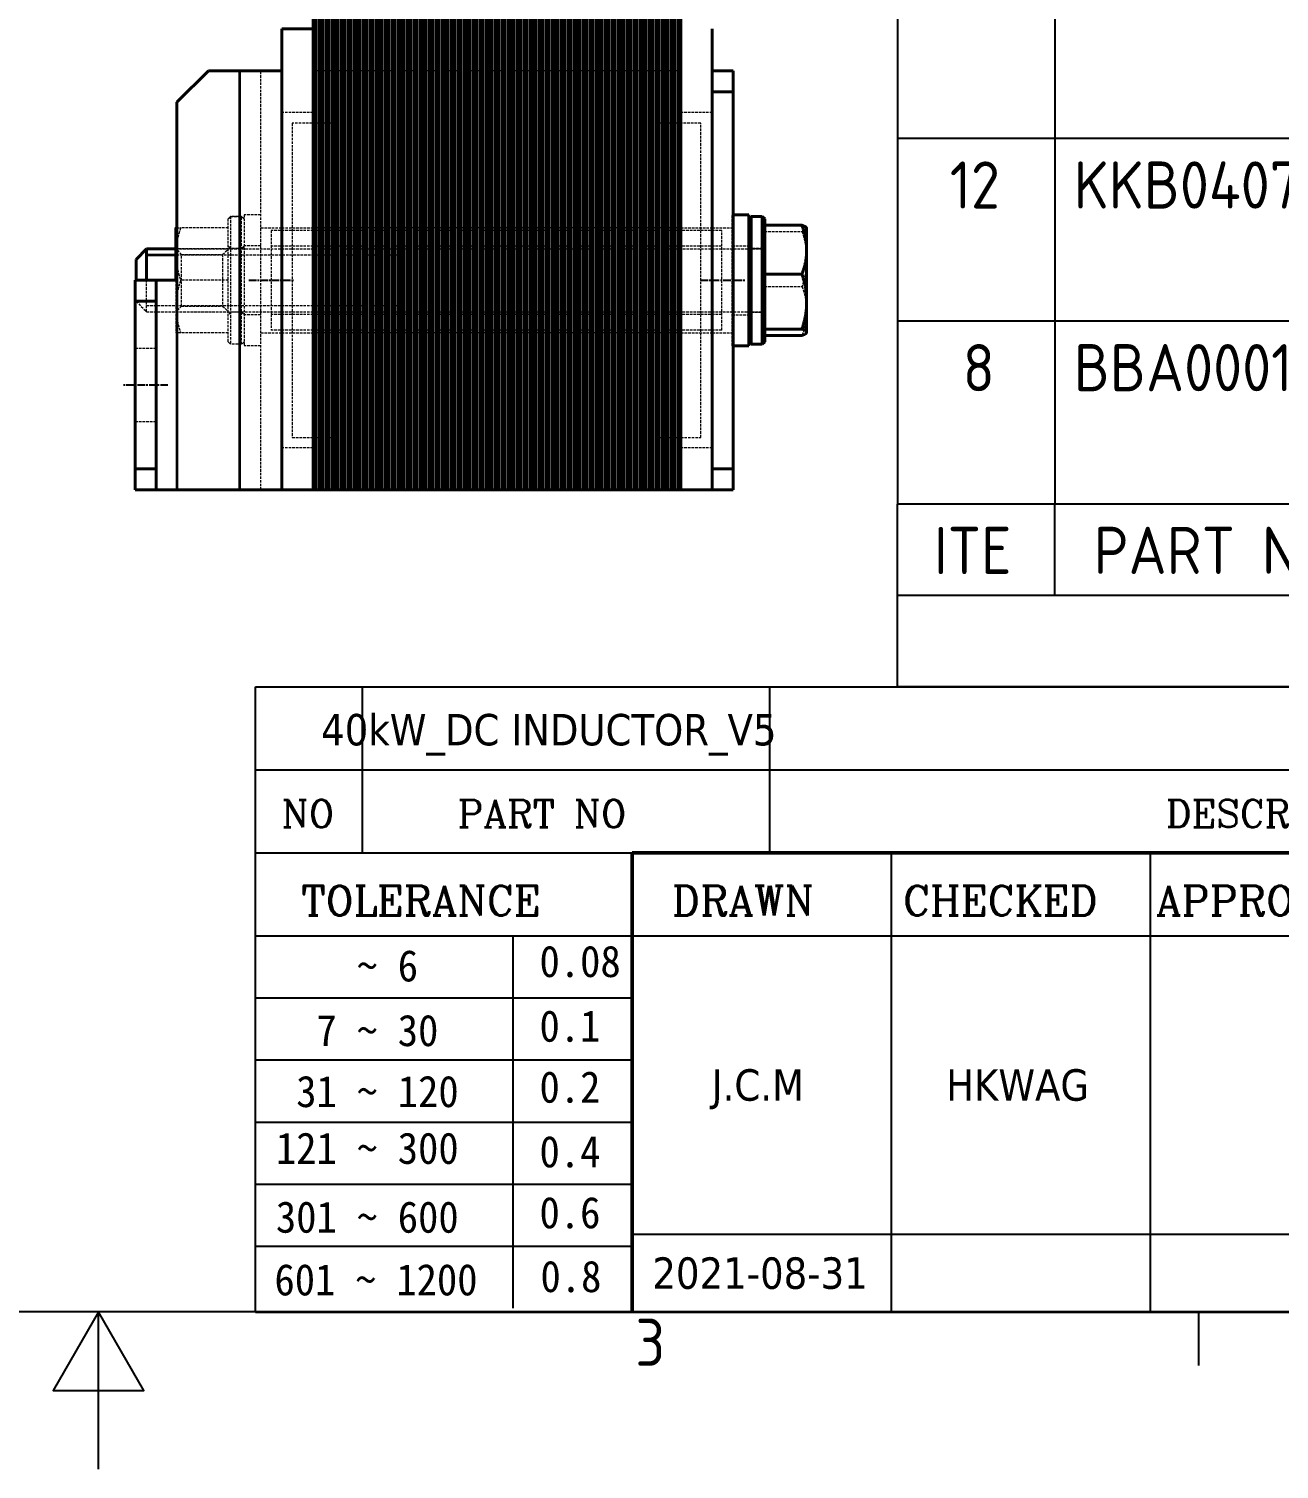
# Model space of a CAD drawing. Header units: millimetres. Extents: x 0 to 630, y 0 to 446.
# Drawn here: x 308.4 to 427.7, y 0 to 137.4 of the extents above; entities that cross this region are included whole.
import ezdxf
from ezdxf.enums import TextEntityAlignment as Align

# ---------------------------------------------------------------- set-up
doc = ezdxf.new("R2010")
doc.units = ezdxf.units.MM
doc.header["$LTSCALE"] = 1.5
doc.linetypes.add('CHAIN', pattern=[0.7087, 0.4724, -0.0591, 0.1181, -0.0591])
doc.linetypes.add('DASHED', pattern=[0.2067, 0.1654, -0.0413])
doc.layers.get('0').update_dxf_attribs({"color": 3, "lineweight": 25, "true_color": 0x00ff00})
for name, color, linetype, lineweight, true_color in [('가려진 것(ISO)', 2, 'DASHED', 18, 0xffff00), ('가려진 좁은 것(ISO)', 2, 'DASHED', 18, 0xffff00), ('가시적인 것(ISO)', 3, 'Continuous', 40, 0x00ff00), ('가시적인 좁은 것(ISO)', 3, 'Continuous', 35, 0x00ff00), ('기호(ISO)', 5, 'Continuous', 25, 0x0000ff), ('제목(ISO)', 5, 'Continuous', 50, 0x0000ff), ('중심선(ISO)', 1, 'Continuous', 25, 0xff0000)]:
    doc.layers.add(name, color=color, linetype=linetype, lineweight=lineweight, true_color=true_color)
doc.layers.add('경계(ISO)', color=7, linetype='Continuous', lineweight=25)
doc.styles.add('HAN_291', font='')
doc.styles.add('RC_284', font='ROMANC.shx')
doc.styles.add('RC_287', font='ROMANC.shx')
doc.styles.add('문자 텍스트_PSTEK_POSCO', font='isocp.shx')
doc.styles.add('텍스트 스타일198', font='tahoma.ttf')
doc.styles.get('HAN_291').set_extended_font_data('GulimChe')

# ---------------------------------------------------------------- blocks, each defined once
blk = doc.blocks.new('경계 Default Border')
at = {"layer": '경계(ISO)'}
blk.add_line((280, 10), (280, 6.6), dxfattribs=at)
at = {"layer": '경계(ISO)', "flags": 128}
for points in [[(10, 10), (10, 287), (410, 287), (410, 10), (10, 10)], [(210, 0), (210, 10), (207.113, 5), (212.887, 5), (210, 10)]]:
    blk.add_lwpolyline(points, dxfattribs=at)
at = {"layer": '경계(ISO)', "color": 2, "true_color": 0xffff00, "insert": (244.169, 6.571), "char_height": 3, "attachment_point": 7, "style": '문자 텍스트_PSTEK_POSCO'}
blk.add_mtext('3', dxfattribs=at)
blk = doc.blocks.new('제목 블록 PSTEK')
at = {"color": 180, "true_color": 0x3f00ff}
for p, q in [((182.476, 11.791), (182.476, 51.565)), ((182.476, 51.565), (372.476, 51.565)), ((189.265, 51.565), (189.265, 41.005)), ((215.215, 41.005), (215.215, 51.565)), ((182.476, 46.285), (372.476, 46.285)), ((182.476, 41.005), (206.451, 41.005)), ((222.94, 11.791), (222.94, 41.005)), ((239.429, 11.791), (239.429, 41.005)), ((182.476, 35.725), (206.451, 35.725)), ((198.862, 12.025), (198.862, 35.725)), ((206.451, 35.725), (372.476, 35.725)), ((182.476, 31.775), (206.451, 31.775)), ((182.476, 27.825), (206.451, 27.825)), ((182.476, 23.875), (206.451, 23.875)), ((182.476, 19.925), (206.451, 19.925)), ((206.451, 16.741), (255.918, 16.741)), ((182.476, 15.975), (206.451, 15.975)), ((182.476, 11.791), (372.476, 11.791))]:
    blk.add_line(p, q, dxfattribs=at)
at = {"color": 7, "lineweight": 50}
for p, q in [((206.451, 11.791), (206.451, 41.005)), ((206.451, 41.005), (372.476, 41.005))]:
    blk.add_line(p, q, dxfattribs=at)
at = {"layer": '제목(ISO)', "lineweight": 18}
blk.add_line((182.476, 35.725), (182.476, 11.791), dxfattribs=at)
at = {"color": 2, "true_color": 0xffff00}
for s, height, style, p in [('NO', 1.7424, 'RC_284', (184.135, 42.623)), ('PART NO', 1.7424, 'RC_284', (195.336, 42.623)), ('DESCRIPTION', 1.7424, 'RC_284', (240.403, 42.623)), (' TOLERANCE', 1.9, 'RC_287', (184.087, 37.009)), ('DRAWN', 1.9, 'RC_287', (208.977, 37.009)), ('CHECKED', 1.9, 'RC_287', (223.686, 37.009)), ('APPROVED', 1.9, 'RC_287', (239.78, 37.009)), ('0.08', 2, 'HAN_291', (200.547, 33.099)), ('    ~ 6', 2, 'HAN_291', (183.772, 32.818)), ('  7 ~ 30', 2, 'HAN_291', (183.772, 28.705)), ('0.1', 2, 'HAN_291', (200.547, 28.986)), (' 31 ~ 120', 2, 'HAN_291', (183.772, 24.826)), ('0.2', 2, 'HAN_291', (200.547, 25.107)), ('121 ~ 300', 2, 'HAN_291', (183.772, 21.214)), ('0.4', 2, 'HAN_291', (200.547, 20.995)), ('301 ~ 600', 2, 'HAN_291', (183.772, 16.835)), ('0.6', 2, 'HAN_291', (200.547, 17.116)), ('601 ~ 1200', 2, 'HAN_291', (183.68, 12.848)), ('0.8', 2, 'HAN_291', (200.61, 13.057))]:
    blk.add_text(s, height=height, dxfattribs=dict(at, style=style)).set_placement(p)
at = {"layer": '제목(ISO)', "color": 7, "style": '텍스트 스타일198'}
for tag, p in [('질량\\P3;_001', (350.294, 48.164)), ('부품_번호_001', (186.652, 47.837)), ('1._MODEL_NAME_001', (337.674, 37.366)), ('제목_001', (330.073, 32.302)), ('부품_번호_001', (325.311, 26.962)), ('설계자_001', (211.5, 25.233)), ('점검자_001', (226.428, 25.234)), ('시트_크기_001', (260.807, 14.838)), ('프로젝트_001', (277.657, 14.994)), ('작성_날짜_001', (207.728, 13.266))]:
    blk.add_attdef(tag, p, '', height=2, dxfattribs=at)
for tag, p in [('설명', (247.959, 48.922)), ('재질', (295.482, 48.925)), ("3._Q'TY", (313.496, 48.925)), ('4._COLOR', (327.681, 48.925)), ('엔지니어링_승인자', (247.673, 26.233)), ('점검_날짜', (231.185, 14.266)), ('엔지니어링_승인_날짜', (247.673, 14.266))]:
    blk.add_attdef(tag, text='', height=2, dxfattribs=at).set_placement(p, align=Align.MIDDLE_CENTER)
blk = doc.blocks.new('PARTS LIST')
at = {"layer": '기호(ISO)'}
for p, q in [((260.863, 148.577), (260.863, 61.398)), ((270.863, 148.577), (270.863, 61.398)), ((410, 84.646), (260.863, 84.646)), ((410, 73.022), (260.863, 73.022)), ((410, 61.398), (260.863, 61.398)), ((260.863, 55.586), (260.863, 61.398)), ((270.863, 55.586), (270.863, 61.398)), ((260.863, 49.774), (260.863, 55.586)), ((410, 55.586), (260.863, 55.586)), ((410, 49.774), (260.863, 49.774))]:
    blk.add_line(p, q, dxfattribs=at)
at = {"layer": '기호(ISO)', "color": 2, "true_color": 0xffff00, "char_height": 3, "attachment_point": 7, "style": '문자 텍스트_PSTEK_POSCO'}
for s, insert in [('12', (264.181, 80.193)), ('KKB04070', (272.075, 80.193)), ('8', (265.007, 68.569)), ('BBA00018', (272.075, 68.569)), ('ITE', (263.175, 56.946)), ('PART NUMBE', (273.338, 56.946))]:
    blk.add_mtext(s, dxfattribs=dict(at, insert=insert))

msp = doc.modelspace()

# ---------------------------------------------------------------- linework, layer by layer
at = {"layer": '가려진 것(ISO)', "color": 5, "true_color": 0x0000ff}
for p, q in [((330.502, 93.444), (330.502, 133.444)), ((330.502, 118.444), (332.502, 118.444)), ((373.602, 118.444), (375.602, 118.444)), ((330.502, 108.444), (332.502, 108.444)), ((373.602, 108.444), (375.602, 108.444)), ((320.502, 106.944), (318.502, 106.944)), ((320.502, 99.944), (318.502, 99.944))]:
    msp.add_line(p, q, dxfattribs=at)
at = {"layer": '가려진 것(ISO)'}
for p, q in [((335.802, 133.444), (335.502, 133.444)), ((336.102, 133.444), (335.802, 133.444)), ((336.402, 133.444), (336.102, 133.444)), ((336.702, 133.444), (336.402, 133.444)), ((337.002, 133.444), (336.702, 133.444)), ((337.302, 133.444), (337.002, 133.444)), ((337.502, 133.444), (337.302, 133.444)), ((368.802, 133.444), (368.502, 133.444)), ((369.102, 133.444), (368.802, 133.444)), ((369.402, 133.444), (369.102, 133.444)), ((369.702, 133.444), (369.402, 133.444)), ((370.002, 133.444), (369.702, 133.444)), ((370.302, 133.444), (370.002, 133.444)), ((370.602, 133.444), (370.302, 133.444)), ((328.902, 119.694), (328.902, 107.194)), ((330.502, 119.694), (328.902, 119.694)), ((375.502, 107.194), (375.502, 119.694)), ((375.502, 119.694), (375.602, 119.694)), ((327.402, 118.444), (322.848, 118.444)), ((327.402, 119.314), (327.627, 119.54)), ((327.627, 119.52), (327.402, 119.295)), ((327.402, 119.295), (327.402, 119.314)), ((327.402, 107.569), (327.402, 119.295)), ((327.627, 119.54), (328.677, 119.54)), ((327.627, 119.54), (327.627, 119.52)), ((328.677, 119.52), (327.627, 119.52)), ((327.627, 119.52), (327.627, 107.344)), ((328.677, 119.54), (328.902, 119.314)), ((328.677, 119.52), (328.677, 119.54)), ((328.902, 119.295), (328.677, 119.52)), ((328.677, 107.344), (328.677, 119.52)), ((335.802, 118.444), (335.502, 118.444)), ((336.102, 118.444), (335.802, 118.444)), ((336.402, 118.444), (336.102, 118.444)), ((336.702, 118.444), (336.402, 118.444)), ((337.002, 118.444), (336.702, 118.444)), ((337.302, 118.444), (337.002, 118.444)), ((337.602, 118.444), (337.302, 118.444)), ((337.902, 118.444), (337.602, 118.444)), ((338.202, 118.444), (337.902, 118.444)), ((338.502, 118.444), (338.202, 118.444)), ((338.802, 118.444), (338.502, 118.444)), ((339.102, 118.444), (338.802, 118.444)), ((339.402, 118.444), (339.102, 118.444)), ((339.702, 118.444), (339.402, 118.444)), ((340.002, 118.444), (339.702, 118.444)), ((340.302, 118.444), (340.002, 118.444)), ((340.602, 118.444), (340.302, 118.444)), ((340.902, 118.444), (340.602, 118.444)), ((341.202, 118.444), (340.902, 118.444)), ((341.502, 118.444), (341.202, 118.444)), ((341.802, 118.444), (341.502, 118.444)), ((342.102, 118.444), (341.802, 118.444)), ((342.402, 118.444), (342.102, 118.444)), ((342.702, 118.444), (342.402, 118.444)), ((343.002, 118.444), (342.702, 118.444)), ((343.302, 118.444), (343.002, 118.444)), ((343.602, 118.444), (343.302, 118.444)), ((343.902, 118.444), (343.602, 118.444)), ((344.202, 118.444), (343.902, 118.444)), ((344.502, 118.444), (344.202, 118.444)), ((344.802, 118.444), (344.502, 118.444)), ((345.102, 118.444), (344.802, 118.444)), ((345.402, 118.444), (345.102, 118.444)), ((345.702, 118.444), (345.402, 118.444)), ((346.002, 118.444), (345.702, 118.444)), ((346.302, 118.444), (346.002, 118.444)), ((346.602, 118.444), (346.302, 118.444)), ((346.902, 118.444), (346.602, 118.444)), ((347.202, 118.444), (346.902, 118.444)), ((347.502, 118.444), (347.202, 118.444)), ((347.802, 118.444), (347.502, 118.444)), ((348.102, 118.444), (347.802, 118.444)), ((348.402, 118.444), (348.102, 118.444)), ((348.702, 118.444), (348.402, 118.444)), ((349.002, 118.444), (348.702, 118.444)), ((349.302, 118.444), (349.002, 118.444)), ((349.602, 118.444), (349.302, 118.444)), ((349.902, 118.444), (349.602, 118.444)), ((350.202, 118.444), (349.902, 118.444)), ((350.502, 118.444), (350.202, 118.444)), ((350.802, 118.444), (350.502, 118.444)), ((351.102, 118.444), (350.802, 118.444)), ((351.402, 118.444), (351.102, 118.444)), ((351.702, 118.444), (351.402, 118.444)), ((352.002, 118.444), (351.702, 118.444)), ((352.302, 118.444), (352.002, 118.444)), ((352.602, 118.444), (352.302, 118.444)), ((352.902, 118.444), (352.602, 118.444)), ((353.202, 118.444), (352.902, 118.444)), ((353.502, 118.444), (353.202, 118.444)), ((353.802, 118.444), (353.502, 118.444)), ((354.102, 118.444), (353.802, 118.444)), ((354.402, 118.444), (354.102, 118.444)), ((354.702, 118.444), (354.402, 118.444)), ((355.002, 118.444), (354.702, 118.444)), ((355.302, 118.444), (355.002, 118.444)), ((355.602, 118.444), (355.302, 118.444)), ((355.902, 118.444), (355.602, 118.444)), ((356.202, 118.444), (355.902, 118.444)), ((356.502, 118.444), (356.202, 118.444)), ((356.802, 118.444), (356.502, 118.444)), ((357.102, 118.444), (356.802, 118.444)), ((357.402, 118.444), (357.102, 118.444)), ((357.702, 118.444), (357.402, 118.444)), ((358.002, 118.444), (357.702, 118.444)), ((358.302, 118.444), (358.002, 118.444)), ((358.602, 118.444), (358.302, 118.444)), ((358.902, 118.444), (358.602, 118.444)), ((359.202, 118.444), (358.902, 118.444)), ((359.502, 118.444), (359.202, 118.444)), ((359.802, 118.444), (359.502, 118.444)), ((360.102, 118.444), (359.802, 118.444)), ((360.402, 118.444), (360.102, 118.444)), ((360.702, 118.444), (360.402, 118.444)), ((361.002, 118.444), (360.702, 118.444)), ((361.302, 118.444), (361.002, 118.444)), ((361.602, 118.444), (361.302, 118.444)), ((361.902, 118.444), (361.602, 118.444)), ((362.202, 118.444), (361.902, 118.444)), ((362.502, 118.444), (362.202, 118.444)), ((362.802, 118.444), (362.502, 118.444)), ((363.102, 118.444), (362.802, 118.444)), ((363.402, 118.444), (363.102, 118.444)), ((363.702, 118.444), (363.402, 118.444)), ((364.002, 118.444), (363.702, 118.444)), ((364.302, 118.444), (364.002, 118.444)), ((364.602, 118.444), (364.302, 118.444)), ((364.902, 118.444), (364.602, 118.444)), ((365.202, 118.444), (364.902, 118.444)), ((365.502, 118.444), (365.202, 118.444)), ((365.802, 118.444), (365.502, 118.444)), ((366.102, 118.444), (365.802, 118.444)), ((366.402, 118.444), (366.102, 118.444)), ((366.702, 118.444), (366.402, 118.444)), ((367.002, 118.444), (366.702, 118.444)), ((367.302, 118.444), (367.002, 118.444)), ((367.602, 118.444), (367.302, 118.444)), ((367.902, 118.444), (367.602, 118.444)), ((368.202, 118.444), (367.902, 118.444)), ((368.502, 118.444), (368.202, 118.444)), ((368.802, 118.444), (368.502, 118.444)), ((369.102, 118.444), (368.802, 118.444)), ((369.402, 118.444), (369.102, 118.444)), ((369.702, 118.444), (369.402, 118.444)), ((370.002, 118.444), (369.702, 118.444)), ((370.302, 118.444), (370.002, 118.444)), ((370.602, 118.444), (370.302, 118.444)), ((377.327, 119.532), (377.327, 119.532)), ((378.377, 119.532), (378.377, 119.532)), ((331.502, 118.194), (331.502, 108.694)), ((374.502, 118.194), (331.502, 118.194)), ((374.502, 108.694), (374.502, 118.194)), ((378.602, 118.1), (382.169, 118.1)), ((322.402, 116.444), (378.352, 116.444)), ((327.402, 116.444), (322.402, 116.444)), ((322.943, 115.902), (322.402, 116.443)), ((343.602, 115.845), (322.402, 115.845)), ((322.943, 110.985), (322.943, 115.902)), ((322.943, 115.902), (326.86, 115.902)), ((326.86, 115.902), (327.402, 116.443)), ((326.86, 115.902), (326.86, 110.985)), ((328.677, 116.479), (327.627, 116.479)), ((327.627, 116.46), (328.677, 116.46)), ((330.502, 116.744), (328.902, 116.744)), ((374.502, 116.694), (331.502, 116.694)), ((375.502, 116.744), (377.102, 116.744)), ((378.377, 116.471), (377.327, 116.471)), ((377.327, 116.47), (378.377, 116.47)), ((318.602, 111.444), (318.602, 113.444)), ((319.602, 110.444), (319.602, 113.444)), ((322.402, 113.444), (322.402, 110.944)), ((327.402, 113.444), (322.848, 113.444)), ((378.602, 112.851), (382.169, 112.851)), ((318.602, 111.444), (319.602, 110.444)), ((319.602, 111.043), (343.602, 111.043)), ((319.602, 110.444), (378.352, 110.444)), ((322.943, 110.985), (322.402, 110.444)), ((322.402, 110.944), (322.402, 108.444)), ((322.402, 110.444), (327.402, 110.444)), ((322.943, 110.985), (326.86, 110.985)), ((326.86, 110.985), (327.402, 110.444)), ((327.627, 110.394), (327.402, 110.169)), ((328.677, 110.394), (327.627, 110.394)), ((328.677, 110.394), (328.902, 110.169)), ((330.502, 110.144), (328.902, 110.144)), ((374.502, 110.194), (331.502, 110.194)), ((375.502, 110.144), (377.102, 110.144)), ((377.327, 110.394), (377.102, 110.169)), ((377.327, 110.394), (378.377, 110.394)), ((378.377, 110.394), (378.602, 110.169)), ((374.502, 108.694), (331.502, 108.694)), ((327.402, 108.444), (322.848, 108.444)), ((327.402, 107.569), (327.627, 107.344)), ((328.677, 107.344), (327.627, 107.344)), ((328.902, 107.569), (328.677, 107.344)), ((335.802, 108.444), (335.502, 108.444)), ((336.102, 108.444), (335.802, 108.444)), ((336.402, 108.444), (336.102, 108.444)), ((336.702, 108.444), (336.402, 108.444)), ((337.002, 108.444), (336.702, 108.444)), ((337.302, 108.444), (337.002, 108.444)), ((337.602, 108.444), (337.302, 108.444)), ((337.902, 108.444), (337.602, 108.444)), ((338.202, 108.444), (337.902, 108.444)), ((338.502, 108.444), (338.202, 108.444)), ((338.802, 108.444), (338.502, 108.444)), ((339.102, 108.444), (338.802, 108.444)), ((339.402, 108.444), (339.102, 108.444)), ((339.702, 108.444), (339.402, 108.444)), ((340.002, 108.444), (339.702, 108.444)), ((340.302, 108.444), (340.002, 108.444)), ((340.602, 108.444), (340.302, 108.444)), ((340.902, 108.444), (340.602, 108.444)), ((341.202, 108.444), (340.902, 108.444)), ((341.502, 108.444), (341.202, 108.444)), ((341.802, 108.444), (341.502, 108.444)), ((342.102, 108.444), (341.802, 108.444)), ((342.402, 108.444), (342.102, 108.444)), ((342.702, 108.444), (342.402, 108.444)), ((343.002, 108.444), (342.702, 108.444)), ((343.302, 108.444), (343.002, 108.444)), ((343.602, 108.444), (343.302, 108.444)), ((343.902, 108.444), (343.602, 108.444)), ((344.202, 108.444), (343.902, 108.444)), ((344.502, 108.444), (344.202, 108.444)), ((344.802, 108.444), (344.502, 108.444)), ((345.102, 108.444), (344.802, 108.444)), ((345.402, 108.444), (345.102, 108.444)), ((345.702, 108.444), (345.402, 108.444)), ((346.002, 108.444), (345.702, 108.444)), ((346.302, 108.444), (346.002, 108.444)), ((346.602, 108.444), (346.302, 108.444)), ((346.902, 108.444), (346.602, 108.444)), ((347.202, 108.444), (346.902, 108.444)), ((347.502, 108.444), (347.202, 108.444)), ((347.802, 108.444), (347.502, 108.444)), ((348.102, 108.444), (347.802, 108.444)), ((348.402, 108.444), (348.102, 108.444)), ((348.702, 108.444), (348.402, 108.444)), ((349.002, 108.444), (348.702, 108.444)), ((349.302, 108.444), (349.002, 108.444)), ((349.602, 108.444), (349.302, 108.444)), ((349.902, 108.444), (349.602, 108.444)), ((350.202, 108.444), (349.902, 108.444)), ((350.502, 108.444), (350.202, 108.444)), ((350.802, 108.444), (350.502, 108.444)), ((351.102, 108.444), (350.802, 108.444)), ((351.402, 108.444), (351.102, 108.444)), ((351.702, 108.444), (351.402, 108.444)), ((352.002, 108.444), (351.702, 108.444)), ((352.302, 108.444), (352.002, 108.444)), ((352.602, 108.444), (352.302, 108.444)), ((352.902, 108.444), (352.602, 108.444)), ((353.202, 108.444), (352.902, 108.444)), ((353.502, 108.444), (353.202, 108.444)), ((353.802, 108.444), (353.502, 108.444)), ((354.102, 108.444), (353.802, 108.444)), ((354.402, 108.444), (354.102, 108.444)), ((354.702, 108.444), (354.402, 108.444)), ((355.002, 108.444), (354.702, 108.444)), ((355.302, 108.444), (355.002, 108.444)), ((355.602, 108.444), (355.302, 108.444)), ((355.902, 108.444), (355.602, 108.444)), ((356.202, 108.444), (355.902, 108.444)), ((356.502, 108.444), (356.202, 108.444)), ((356.802, 108.444), (356.502, 108.444)), ((357.102, 108.444), (356.802, 108.444)), ((357.402, 108.444), (357.102, 108.444)), ((357.702, 108.444), (357.402, 108.444)), ((358.002, 108.444), (357.702, 108.444)), ((358.302, 108.444), (358.002, 108.444)), ((358.602, 108.444), (358.302, 108.444)), ((358.902, 108.444), (358.602, 108.444)), ((359.202, 108.444), (358.902, 108.444)), ((359.502, 108.444), (359.202, 108.444)), ((359.802, 108.444), (359.502, 108.444)), ((360.102, 108.444), (359.802, 108.444)), ((360.402, 108.444), (360.102, 108.444)), ((360.702, 108.444), (360.402, 108.444)), ((361.002, 108.444), (360.702, 108.444)), ((361.302, 108.444), (361.002, 108.444)), ((361.602, 108.444), (361.302, 108.444)), ((361.902, 108.444), (361.602, 108.444)), ((362.202, 108.444), (361.902, 108.444)), ((362.502, 108.444), (362.202, 108.444)), ((362.802, 108.444), (362.502, 108.444)), ((363.102, 108.444), (362.802, 108.444)), ((363.402, 108.444), (363.102, 108.444)), ((363.702, 108.444), (363.402, 108.444)), ((364.002, 108.444), (363.702, 108.444)), ((364.302, 108.444), (364.002, 108.444)), ((364.602, 108.444), (364.302, 108.444)), ((364.902, 108.444), (364.602, 108.444)), ((365.202, 108.444), (364.902, 108.444)), ((365.502, 108.444), (365.202, 108.444)), ((365.802, 108.444), (365.502, 108.444)), ((366.102, 108.444), (365.802, 108.444)), ((366.402, 108.444), (366.102, 108.444)), ((366.702, 108.444), (366.402, 108.444)), ((367.002, 108.444), (366.702, 108.444)), ((367.302, 108.444), (367.002, 108.444)), ((367.602, 108.444), (367.302, 108.444)), ((367.902, 108.444), (367.602, 108.444)), ((368.202, 108.444), (367.902, 108.444)), ((368.502, 108.444), (368.202, 108.444)), ((368.802, 108.444), (368.502, 108.444)), ((369.102, 108.444), (368.802, 108.444)), ((369.402, 108.444), (369.102, 108.444)), ((369.702, 108.444), (369.402, 108.444)), ((370.002, 108.444), (369.702, 108.444)), ((370.302, 108.444), (370.002, 108.444)), ((370.602, 108.444), (370.302, 108.444)), ((330.502, 107.194), (328.902, 107.194)), ((375.502, 107.194), (375.602, 107.194))]:
    msp.add_line(p, q, dxfattribs=at)
at = {"layer": '가려진 것(ISO)', "color": 4, "true_color": 0x00ffff}
for p, q in [((337.502, 133.444), (337.502, 128.444)), ((368.502, 133.444), (337.502, 133.444)), ((335.502, 129.444), (332.502, 129.444)), ((373.602, 129.444), (370.602, 129.444)), ((333.502, 128.444), (333.502, 98.444)), ((337.502, 128.444), (333.502, 128.444)), ((372.502, 128.444), (368.502, 128.444)), ((372.502, 98.444), (372.502, 128.444)), ((332.502, 118.444), (335.502, 118.444)), ((370.602, 118.444), (373.602, 118.444)), ((332.502, 108.444), (335.502, 108.444)), ((370.602, 108.444), (373.602, 108.444)), ((333.502, 98.444), (337.502, 98.444)), ((337.502, 98.444), (337.502, 93.444)), ((368.502, 98.444), (372.502, 98.444)), ((335.502, 97.444), (332.502, 97.444)), ((373.602, 97.444), (370.602, 97.444))]:
    msp.add_line(p, q, dxfattribs=at)
at = {"layer": '가려진 것(ISO)'}
for centre, start, end in [((378.352, 116.694), 270, 0), ((378.352, 110.194), 0, 90)]:
    msp.add_arc(centre, 0.25, start, end, dxfattribs=at)
for points, weights in [([(322.502, 118.444), (322.611, 118.444), (322.848, 118.444)], [1.01893955783, 1.01982513611, 1]), ([(322.848, 118.444), (322.611, 117.731), (322.502, 117.093)], [1, 1.01982513611, 1.01893955783]), ([(382.602, 118.35), (382.543, 118.234), (382.169, 118.1)], [1, 1.02644189401, 1]), ([(382.598, 118.45), (382.6, 118.447), (382.602, 118.443)], [1.00144706859, 1.00074449628, 1]), ([(382.169, 118.1), (382.543, 116.917), (382.602, 115.887)], [1, 1.02644189401, 1]), ([(327.627, 116.479), (327.518, 116.588), (327.402, 116.706)], [1, 1.00064237701, 1]), ([(327.402, 116.686), (327.518, 116.569), (327.627, 116.46)], [1, 1.00064237701, 1]), ([(328.902, 116.706), (328.785, 116.588), (328.677, 116.479)], [1, 1.00064237711, 1]), ([(328.677, 116.46), (328.785, 116.569), (328.902, 116.686)], [1, 1.00064237711, 1]), ([(377.102, 116.697), (377.218, 116.579), (377.327, 116.47)], [1, 1.00064237711, 1]), ([(377.327, 116.471), (377.218, 116.58), (377.102, 116.697)], [1, 1.00064237711, 1]), ([(378.377, 116.47), (378.485, 116.579), (378.602, 116.697)], [1, 1.00064237701, 1]), ([(378.602, 116.697), (378.485, 116.58), (378.377, 116.471)], [1, 1.00064237701, 1]), ([(322.502, 114.794), (322.611, 114.156), (322.848, 113.444)], [1.01893955783, 1.01982513611, 1]), ([(382.602, 115.064), (382.543, 114.035), (382.169, 112.851)], [1, 1.02644189401, 1]), ([(322.848, 113.444), (322.402, 112.104), (322.402, 110.944)], [1, 1.0379548493, 1]), ([(382.169, 112.851), (382.543, 111.801), (382.602, 110.888)], [1, 1.02644189401, 1]), ([(322.402, 110.944), (322.402, 109.783), (322.848, 108.444)], [1, 1.0379548493, 1]), ([(382.602, 110.158), (382.543, 109.244), (382.169, 108.194)], [1, 1.02644189401, 1]), ([(322.848, 108.444), (322.402, 108.444), (322.402, 108.444)], [1, 1.0379548493, 1])]:
    msp.add_rational_spline(points, weights, degree=2, dxfattribs=at)
at = {"layer": '가려진 좁은 것(ISO)'}
msp.add_line((378.352, 110.444), (378.352, 116.444), dxfattribs=at)
at = {"layer": '가시적인 것(ISO)'}
for p, q in [((335.502, 138.619), (335.502, 93.444)), ((335.802, 93.444), (335.802, 138.619)), ((335.802, 138.619), (335.802, 93.444)), ((336.102, 93.444), (336.102, 138.619)), ((336.102, 138.619), (336.102, 93.444)), ((336.402, 93.444), (336.402, 138.619)), ((336.402, 138.619), (336.402, 93.444)), ((336.702, 93.444), (336.702, 138.619)), ((336.702, 138.619), (336.702, 93.444)), ((337.002, 93.444), (337.002, 138.619)), ((337.002, 138.619), (337.002, 93.444)), ((337.302, 93.444), (337.302, 138.619)), ((337.302, 138.619), (337.302, 93.444)), ((337.602, 93.444), (337.602, 138.619)), ((337.602, 138.619), (337.602, 93.444)), ((337.902, 93.444), (337.902, 138.619)), ((337.902, 138.619), (337.902, 93.444)), ((338.202, 93.444), (338.202, 138.619)), ((338.202, 138.619), (338.202, 93.444)), ((338.502, 93.444), (338.502, 138.619)), ((338.502, 138.619), (338.502, 93.444)), ((338.802, 93.444), (338.802, 138.619)), ((338.802, 138.619), (338.802, 93.444)), ((339.102, 93.444), (339.102, 138.619)), ((339.102, 138.619), (339.102, 93.444)), ((339.402, 93.444), (339.402, 138.619)), ((339.402, 138.619), (339.402, 93.444)), ((339.702, 93.444), (339.702, 138.619)), ((339.702, 138.619), (339.702, 93.444)), ((340.002, 93.444), (340.002, 138.619)), ((340.002, 138.619), (340.002, 93.444)), ((340.302, 93.444), (340.302, 138.619)), ((340.302, 138.619), (340.302, 93.444)), ((340.602, 93.444), (340.602, 138.619)), ((340.602, 138.619), (340.602, 93.444)), ((340.902, 93.444), (340.902, 138.619)), ((340.902, 138.619), (340.902, 93.444)), ((341.202, 93.444), (341.202, 138.619)), ((341.202, 138.619), (341.202, 93.444)), ((341.502, 93.444), (341.502, 138.619)), ((341.502, 138.619), (341.502, 93.444)), ((341.802, 93.444), (341.802, 138.619)), ((341.802, 138.619), (341.802, 93.444)), ((342.102, 93.444), (342.102, 138.619)), ((342.102, 138.619), (342.102, 93.444)), ((342.402, 93.444), (342.402, 138.619)), ((342.402, 138.619), (342.402, 93.444)), ((342.702, 93.444), (342.702, 138.619)), ((342.702, 138.619), (342.702, 93.444)), ((343.002, 93.444), (343.002, 138.444)), ((343.002, 138.444), (343.002, 93.444)), ((343.302, 93.444), (343.302, 138.444)), ((343.302, 138.444), (343.302, 93.444)), ((343.602, 93.444), (343.602, 138.444)), ((343.602, 138.444), (343.602, 93.444)), ((343.902, 93.444), (343.902, 138.444)), ((343.902, 138.444), (343.902, 93.444)), ((344.202, 93.444), (344.202, 138.444)), ((344.202, 138.444), (344.202, 93.444)), ((344.502, 93.444), (344.502, 138.444)), ((344.502, 138.444), (344.502, 93.444)), ((344.802, 93.444), (344.802, 138.444)), ((344.802, 138.444), (344.802, 93.444)), ((345.102, 93.444), (345.102, 138.444)), ((345.102, 138.444), (345.102, 93.444)), ((345.402, 93.444), (345.402, 138.444)), ((345.402, 138.444), (345.402, 93.444)), ((345.702, 93.444), (345.702, 138.444)), ((345.702, 138.444), (345.702, 93.444)), ((346.002, 93.444), (346.002, 138.444)), ((346.002, 138.444), (346.002, 93.444)), ((346.302, 93.444), (346.302, 138.444)), ((346.302, 138.444), (346.302, 93.444)), ((346.602, 93.444), (346.602, 138.444)), ((346.602, 138.444), (346.602, 93.444)), ((346.902, 93.444), (346.902, 138.444)), ((346.902, 138.444), (346.902, 93.444)), ((347.202, 93.444), (347.202, 138.444)), ((347.202, 138.444), (347.202, 93.444)), ((347.502, 93.444), (347.502, 138.444)), ((347.502, 138.444), (347.502, 93.444)), ((347.802, 93.444), (347.802, 138.444)), ((347.802, 138.444), (347.802, 93.444)), ((348.102, 93.444), (348.102, 138.444)), ((348.102, 138.444), (348.102, 93.444)), ((348.402, 93.444), (348.402, 138.444)), ((348.402, 138.444), (348.402, 93.444)), ((348.702, 93.444), (348.702, 138.444)), ((348.702, 138.444), (348.702, 93.444)), ((349.002, 93.444), (349.002, 138.444)), ((349.002, 138.444), (349.002, 93.444)), ((349.302, 93.444), (349.302, 138.444)), ((349.302, 138.444), (349.302, 93.444)), ((349.602, 93.444), (349.602, 138.444)), ((349.602, 138.444), (349.602, 93.444)), ((349.902, 93.444), (349.902, 138.444)), ((349.902, 138.444), (349.902, 93.444)), ((350.202, 93.444), (350.202, 138.444)), ((350.202, 138.444), (350.202, 93.444)), ((350.502, 93.444), (350.502, 138.444)), ((350.502, 138.444), (350.502, 93.444)), ((350.802, 93.444), (350.802, 138.444)), ((350.802, 138.444), (350.802, 93.444)), ((351.102, 93.444), (351.102, 138.444)), ((351.102, 138.444), (351.102, 93.444)), ((351.402, 93.444), (351.402, 138.444)), ((351.402, 138.444), (351.402, 93.444)), ((351.702, 93.444), (351.702, 138.444)), ((351.702, 138.444), (351.702, 93.444)), ((352.002, 93.444), (352.002, 138.444)), ((352.002, 138.444), (352.002, 93.444)), ((352.302, 93.444), (352.302, 138.444)), ((352.302, 138.444), (352.302, 93.444)), ((352.602, 93.444), (352.602, 138.444)), ((352.602, 138.444), (352.602, 93.444)), ((352.902, 93.444), (352.902, 138.444)), ((352.902, 138.444), (352.902, 93.444)), ((353.202, 93.444), (353.202, 138.444)), ((353.202, 138.444), (353.202, 93.444)), ((353.502, 93.444), (353.502, 138.444)), ((353.502, 138.444), (353.502, 93.444)), ((353.802, 93.444), (353.802, 138.444)), ((353.802, 138.444), (353.802, 93.444)), ((354.102, 93.444), (354.102, 138.444)), ((354.102, 138.444), (354.102, 93.444)), ((354.402, 93.444), (354.402, 138.444)), ((354.402, 138.444), (354.402, 93.444)), ((354.702, 93.444), (354.702, 138.444)), ((354.702, 138.444), (354.702, 93.444)), ((355.002, 93.444), (355.002, 138.444)), ((355.002, 138.444), (355.002, 93.444)), ((355.302, 93.444), (355.302, 138.444)), ((355.302, 138.444), (355.302, 93.444)), ((355.602, 93.444), (355.602, 138.444)), ((355.602, 138.444), (355.602, 93.444)), ((355.902, 93.444), (355.902, 138.444)), ((355.902, 138.444), (355.902, 93.444)), ((356.202, 93.444), (356.202, 138.444)), ((356.202, 138.444), (356.202, 93.444)), ((356.502, 93.444), (356.502, 138.444)), ((356.502, 138.444), (356.502, 93.444)), ((356.802, 93.444), (356.802, 138.444)), ((356.802, 138.444), (356.802, 93.444)), ((357.102, 93.444), (357.102, 138.444)), ((357.102, 138.444), (357.102, 93.444)), ((357.402, 93.444), (357.402, 138.444)), ((357.402, 138.444), (357.402, 93.444)), ((357.702, 93.444), (357.702, 138.444)), ((357.702, 138.444), (357.702, 93.444)), ((358.002, 93.444), (358.002, 138.444)), ((358.002, 138.444), (358.002, 93.444)), ((358.302, 93.444), (358.302, 138.444)), ((358.302, 138.444), (358.302, 93.444)), ((358.602, 93.444), (358.602, 138.444)), ((358.602, 138.444), (358.602, 93.444)), ((358.902, 93.444), (358.902, 138.444)), ((358.902, 138.444), (358.902, 93.444)), ((359.202, 93.444), (359.202, 138.444)), ((359.202, 138.444), (359.202, 93.444)), ((359.502, 93.444), (359.502, 138.444)), ((359.502, 138.444), (359.502, 93.444)), ((359.802, 93.444), (359.802, 138.444)), ((359.802, 138.444), (359.802, 93.444)), ((360.102, 93.444), (360.102, 138.444)), ((360.102, 138.444), (360.102, 93.444)), ((360.402, 93.444), (360.402, 138.444)), ((360.402, 138.444), (360.402, 93.444)), ((360.702, 93.444), (360.702, 138.444)), ((360.702, 138.444), (360.702, 93.444)), ((361.002, 93.444), (361.002, 138.444)), ((361.002, 138.444), (361.002, 93.444)), ((361.302, 93.444), (361.302, 138.444)), ((361.302, 138.444), (361.302, 93.444)), ((361.602, 93.444), (361.602, 138.444)), ((361.602, 138.444), (361.602, 93.444)), ((361.902, 93.444), (361.902, 138.444)), ((361.902, 138.444), (361.902, 93.444)), ((362.202, 93.444), (362.202, 138.444)), ((362.202, 138.444), (362.202, 93.444)), ((362.502, 93.444), (362.502, 138.444)), ((362.502, 138.444), (362.502, 93.444)), ((362.802, 93.444), (362.802, 138.444)), ((362.802, 138.444), (362.802, 93.444)), ((363.102, 93.444), (363.102, 138.619)), ((363.102, 138.619), (363.102, 93.444)), ((363.402, 93.444), (363.402, 138.619)), ((363.402, 138.619), (363.402, 93.444)), ((363.702, 93.444), (363.702, 138.619)), ((363.702, 138.619), (363.702, 93.444)), ((364.002, 93.444), (364.002, 138.619)), ((364.002, 138.619), (364.002, 93.444)), ((364.302, 93.444), (364.302, 138.619)), ((364.302, 138.619), (364.302, 93.444)), ((364.602, 93.444), (364.602, 138.619)), ((364.602, 138.619), (364.602, 93.444)), ((364.902, 93.444), (364.902, 138.619)), ((364.902, 138.619), (364.902, 93.444)), ((365.202, 93.444), (365.202, 138.619)), ((365.202, 138.619), (365.202, 93.444)), ((365.502, 93.444), (365.502, 138.619)), ((365.502, 138.619), (365.502, 93.444)), ((365.802, 93.444), (365.802, 138.619)), ((365.802, 138.619), (365.802, 93.444)), ((366.102, 93.444), (366.102, 138.619)), ((366.102, 138.619), (366.102, 93.444)), ((366.402, 93.444), (366.402, 138.619)), ((366.402, 138.619), (366.402, 93.444)), ((366.702, 93.444), (366.702, 138.619)), ((366.702, 138.619), (366.702, 93.444)), ((367.002, 93.444), (367.002, 138.619)), ((367.002, 138.619), (367.002, 93.444)), ((367.302, 93.444), (367.302, 138.619)), ((367.302, 138.619), (367.302, 93.444)), ((367.602, 93.444), (367.602, 138.619)), ((367.602, 138.619), (367.602, 93.444)), ((367.902, 93.444), (367.902, 138.619)), ((367.902, 138.619), (367.902, 93.444)), ((368.202, 93.444), (368.202, 138.619)), ((368.202, 138.619), (368.202, 93.444)), ((368.502, 93.444), (368.502, 138.619)), ((368.502, 138.619), (368.502, 93.444)), ((368.802, 93.444), (368.802, 138.619)), ((368.802, 138.619), (368.802, 93.444)), ((369.102, 93.444), (369.102, 138.619)), ((369.102, 138.619), (369.102, 93.444)), ((369.402, 93.444), (369.402, 138.619)), ((369.402, 138.619), (369.402, 93.444)), ((369.702, 93.444), (369.702, 138.619)), ((369.702, 138.619), (369.702, 93.444)), ((370.002, 93.444), (370.002, 138.619)), ((370.002, 138.619), (370.002, 93.444)), ((370.302, 93.444), (370.302, 138.619)), ((370.302, 138.619), (370.302, 93.444)), ((370.602, 93.444), (370.602, 138.619)), ((375.602, 119.694), (377.102, 119.694)), ((377.102, 107.194), (377.102, 119.694)), ((322.402, 118.444), (322.402, 115.944)), ((377.327, 119.532), (377.102, 119.306)), ((377.102, 119.307), (377.327, 119.532)), ((378.377, 119.532), (377.327, 119.532)), ((377.327, 119.532), (378.377, 119.532)), ((377.327, 119.532), (377.327, 107.344)), ((378.602, 119.306), (378.377, 119.532)), ((378.377, 119.532), (378.602, 119.307)), ((378.377, 107.344), (378.377, 119.532)), ((378.602, 119.307), (378.602, 119.306)), ((378.602, 119.306), (378.602, 107.569)), ((378.602, 118.693), (382.169, 118.693)), ((382.602, 118.444), (382.598, 118.45)), ((382.602, 116.73), (382.602, 118.444)), ((318.602, 115.444), (319.602, 116.444)), ((319.602, 113.444), (319.602, 116.444)), ((319.602, 116.444), (322.402, 116.444)), ((322.402, 115.944), (322.402, 113.444)), ((382.602, 116.73), (382.602, 116)), ((382.602, 111.823), (382.602, 116)), ((318.602, 113.444), (318.602, 115.444)), ((378.602, 114.036), (382.169, 114.036)), ((382.602, 111.823), (382.602, 111)), ((382.602, 108.537), (382.602, 111)), ((378.602, 108.787), (382.169, 108.787)), ((377.102, 107.569), (377.327, 107.344)), ((377.327, 107.344), (378.377, 107.344)), ((378.602, 107.569), (378.377, 107.344)), ((378.602, 108.194), (382.169, 108.194)), ((382.602, 108.444), (382.598, 108.437)), ((382.602, 108.537), (382.602, 108.444)), ((382.602, 108.444), (382.602, 108.444)), ((375.602, 107.194), (377.102, 107.194)), ((335.802, 93.444), (335.502, 93.444)), ((336.102, 93.444), (335.802, 93.444)), ((336.402, 93.444), (336.102, 93.444)), ((336.702, 93.444), (336.402, 93.444)), ((337.002, 93.444), (336.702, 93.444)), ((337.302, 93.444), (337.002, 93.444)), ((337.602, 93.444), (337.302, 93.444)), ((337.902, 93.444), (337.602, 93.444)), ((338.202, 93.444), (337.902, 93.444)), ((338.502, 93.444), (338.202, 93.444)), ((338.802, 93.444), (338.502, 93.444)), ((339.102, 93.444), (338.802, 93.444)), ((339.402, 93.444), (339.102, 93.444)), ((339.702, 93.444), (339.402, 93.444)), ((340.002, 93.444), (339.702, 93.444)), ((340.302, 93.444), (340.002, 93.444)), ((340.602, 93.444), (340.302, 93.444)), ((340.902, 93.444), (340.602, 93.444)), ((341.202, 93.444), (340.902, 93.444)), ((341.502, 93.444), (341.202, 93.444)), ((341.802, 93.444), (341.502, 93.444)), ((342.102, 93.444), (341.802, 93.444)), ((342.402, 93.444), (342.102, 93.444)), ((342.702, 93.444), (342.402, 93.444)), ((343.002, 93.444), (342.702, 93.444)), ((343.302, 93.444), (343.002, 93.444)), ((343.602, 93.444), (343.302, 93.444)), ((343.902, 93.444), (343.602, 93.444)), ((344.202, 93.444), (343.902, 93.444)), ((344.502, 93.444), (344.202, 93.444)), ((344.802, 93.444), (344.502, 93.444)), ((345.102, 93.444), (344.802, 93.444)), ((345.402, 93.444), (345.102, 93.444)), ((345.702, 93.444), (345.402, 93.444)), ((346.002, 93.444), (345.702, 93.444)), ((346.302, 93.444), (346.002, 93.444)), ((346.602, 93.444), (346.302, 93.444)), ((346.902, 93.444), (346.602, 93.444)), ((347.202, 93.444), (346.902, 93.444)), ((347.502, 93.444), (347.202, 93.444)), ((347.802, 93.444), (347.502, 93.444)), ((348.102, 93.444), (347.802, 93.444)), ((348.402, 93.444), (348.102, 93.444)), ((348.702, 93.444), (348.402, 93.444)), ((349.002, 93.444), (348.702, 93.444)), ((349.302, 93.444), (349.002, 93.444)), ((349.602, 93.444), (349.302, 93.444)), ((349.902, 93.444), (349.602, 93.444)), ((350.202, 93.444), (349.902, 93.444)), ((350.502, 93.444), (350.202, 93.444)), ((350.802, 93.444), (350.502, 93.444)), ((351.102, 93.444), (350.802, 93.444)), ((351.402, 93.444), (351.102, 93.444)), ((351.702, 93.444), (351.402, 93.444)), ((352.002, 93.444), (351.702, 93.444)), ((352.302, 93.444), (352.002, 93.444)), ((352.602, 93.444), (352.302, 93.444)), ((352.902, 93.444), (352.602, 93.444)), ((353.202, 93.444), (352.902, 93.444)), ((353.502, 93.444), (353.202, 93.444)), ((353.802, 93.444), (353.502, 93.444)), ((354.102, 93.444), (353.802, 93.444)), ((354.402, 93.444), (354.102, 93.444)), ((354.702, 93.444), (354.402, 93.444)), ((355.002, 93.444), (354.702, 93.444)), ((355.302, 93.444), (355.002, 93.444)), ((355.602, 93.444), (355.302, 93.444)), ((355.902, 93.444), (355.602, 93.444)), ((356.202, 93.444), (355.902, 93.444)), ((356.502, 93.444), (356.202, 93.444)), ((356.802, 93.444), (356.502, 93.444)), ((357.102, 93.444), (356.802, 93.444)), ((357.402, 93.444), (357.102, 93.444)), ((357.702, 93.444), (357.402, 93.444)), ((358.002, 93.444), (357.702, 93.444)), ((358.302, 93.444), (358.002, 93.444)), ((358.602, 93.444), (358.302, 93.444)), ((358.902, 93.444), (358.602, 93.444)), ((359.202, 93.444), (358.902, 93.444)), ((359.502, 93.444), (359.202, 93.444)), ((359.802, 93.444), (359.502, 93.444)), ((360.102, 93.444), (359.802, 93.444)), ((360.402, 93.444), (360.102, 93.444)), ((360.702, 93.444), (360.402, 93.444)), ((361.002, 93.444), (360.702, 93.444)), ((361.302, 93.444), (361.002, 93.444)), ((361.602, 93.444), (361.302, 93.444)), ((361.902, 93.444), (361.602, 93.444)), ((362.202, 93.444), (361.902, 93.444)), ((362.502, 93.444), (362.202, 93.444)), ((362.802, 93.444), (362.502, 93.444)), ((363.102, 93.444), (362.802, 93.444)), ((363.402, 93.444), (363.102, 93.444)), ((363.702, 93.444), (363.402, 93.444)), ((364.002, 93.444), (363.702, 93.444)), ((364.302, 93.444), (364.002, 93.444)), ((364.602, 93.444), (364.302, 93.444)), ((364.902, 93.444), (364.602, 93.444)), ((365.202, 93.444), (364.902, 93.444)), ((365.502, 93.444), (365.202, 93.444)), ((365.802, 93.444), (365.502, 93.444)), ((366.102, 93.444), (365.802, 93.444)), ((366.402, 93.444), (366.102, 93.444)), ((366.702, 93.444), (366.402, 93.444)), ((367.002, 93.444), (366.702, 93.444)), ((367.302, 93.444), (367.002, 93.444)), ((367.602, 93.444), (367.302, 93.444)), ((367.902, 93.444), (367.602, 93.444)), ((368.202, 93.444), (367.902, 93.444)), ((368.502, 93.444), (368.202, 93.444)), ((368.802, 93.444), (368.502, 93.444)), ((369.102, 93.444), (368.802, 93.444)), ((369.402, 93.444), (369.102, 93.444)), ((369.702, 93.444), (369.402, 93.444)), ((370.002, 93.444), (369.702, 93.444)), ((370.302, 93.444), (370.002, 93.444)), ((370.602, 93.444), (370.302, 93.444))]:
    msp.add_line(p, q, dxfattribs=at)
at = {"layer": '가시적인 것(ISO)', "color": 4, "true_color": 0x00ffff}
for p, q in [((370.602, 93.444), (370.602, 137.444)), ((373.602, 137.444), (373.602, 93.444)), ((332.502, 137.444), (335.502, 137.444)), ((332.502, 93.444), (332.502, 137.444)), ((335.502, 137.444), (335.502, 93.444)), ((332.502, 93.444), (335.502, 93.444)), ((370.602, 93.444), (373.602, 93.444))]:
    msp.add_line(p, q, dxfattribs=at)
at = {"layer": '가시적인 것(ISO)', "color": 5, "true_color": 0x0000ff}
for p, q in [((322.502, 130.444), (325.502, 133.444)), ((325.502, 133.444), (328.502, 133.444)), ((332.502, 133.444), (328.502, 133.444)), ((375.602, 133.444), (373.602, 133.444)), ((375.602, 131.444), (375.602, 133.444)), ((373.602, 131.444), (375.602, 131.444)), ((373.602, 131.444), (373.602, 95.444)), ((375.602, 95.444), (375.602, 131.444)), ((322.502, 130.444), (322.502, 113.444)), ((318.502, 113.444), (318.502, 111.444)), ((320.502, 113.444), (318.502, 113.444)), ((320.502, 111.444), (320.502, 113.444)), ((322.502, 113.444), (320.502, 113.444)), ((318.502, 111.444), (320.502, 111.444)), ((318.502, 111.444), (318.502, 95.444)), ((320.502, 111.444), (320.502, 95.444)), ((318.502, 95.444), (318.502, 93.444)), ((320.502, 95.444), (318.502, 95.444)), ((320.502, 93.444), (320.502, 95.444)), ((375.602, 95.444), (373.602, 95.444)), ((375.602, 93.444), (375.602, 95.444)), ((318.502, 93.444), (320.502, 93.444)), ((320.502, 93.444), (322.502, 93.444)), ((328.502, 93.444), (322.502, 93.444)), ((328.502, 93.444), (332.502, 93.444)), ((373.602, 93.444), (375.602, 93.444))]:
    msp.add_line(p, q, dxfattribs=at)
at = {"layer": '가시적인 것(ISO)'}
for points, weights in [([(322.402, 118.444), (322.402, 118.444), (322.502, 118.444)], [1, 1.01812971319, 1.01893955783]), ([(382.169, 118.693), (382.533, 118.563), (382.598, 118.45)], [1, 1.02569739772, 1.00144706859]), ([(382.602, 116.73), (382.543, 117.643), (382.169, 118.693)], [1, 1.02644189401, 1]), ([(322.502, 117.093), (322.402, 116.509), (322.402, 115.944)], [1.01893955783, 1.01812971319, 1]), ([(322.402, 115.944), (322.402, 115.379), (322.502, 114.794)], [1, 1.01812971319, 1.01893955783]), ([(382.169, 114.036), (382.543, 115.086), (382.602, 116)], [1, 1.02644189401, 1]), ([(382.602, 111.823), (382.543, 112.852), (382.169, 114.036)], [1, 1.02644189401, 1]), ([(382.169, 108.787), (382.543, 109.971), (382.602, 111)], [1, 1.02644189401, 1]), ([(382.602, 108.537), (382.543, 108.653), (382.169, 108.787)], [1, 1.02644189401, 1]), ([(382.169, 108.194), (382.543, 108.328), (382.602, 108.444)], [1, 1.02644189401, 1])]:
    msp.add_rational_spline(points, weights, degree=2, dxfattribs=at)
at = {"layer": '가시적인 좁은 것(ISO)', "color": 5, "true_color": 0x0000ff}
for p, q in [((328.502, 93.444), (328.502, 133.444)), ((322.502, 113.444), (322.502, 93.444))]:
    msp.add_line(p, q, dxfattribs=at)
at = {"layer": '가시적인 좁은 것(ISO)'}
msp.add_line((322.402, 115.845), (319.602, 115.845), dxfattribs=at)
at = {"layer": '중심선(ISO)', "linetype": 'CHAIN'}
for p, q in [((329.377, 113.444), (333.627, 113.444)), ((329.377, 113.444), (333.627, 113.444)), ((372.477, 113.444), (376.727, 113.444)), ((372.477, 113.444), (376.727, 113.444)), ((321.627, 103.444), (317.377, 103.444))]:
    msp.add_line(p, q, dxfattribs=at)

# ---------------------------------------------------------------- block references
at = {"xscale": 1.5, "yscale": 1.5, "zscale": 1.5}
msp.add_blockref('경계 Default Border', (0, 0), dxfattribs=at)
ref = msp.add_blockref('제목 블록 PSTEK', (56.286, -2.687), dxfattribs=dict(xscale=1.5, yscale=1.5, zscale=1.5))
ref.add_attrib('설계자_001', 'J.C.M', (373.536, 35.163), dxfattribs={"layer": '제목(ISO)', "color": 7, "height": 3, "style": '텍스트 스타일198'})
ref.add_attrib('점검자_001', 'HKWAG', (395.929, 35.165), dxfattribs={"layer": '제목(ISO)', "color": 7, "height": 3, "style": '텍스트 스타일198'})
ref.add_attrib('작성_날짜_001', '2021-08-31', (367.878, 17.212), dxfattribs={"layer": '제목(ISO)', "color": 7, "height": 3, "style": '텍스트 스타일198'})
ref.add_attrib('부품_번호_001', '40kW_DC INDUCTOR_V5', (336.264, 69.068), dxfattribs={"layer": '제목(ISO)', "color": 7, "height": 3, "style": '텍스트 스타일198'})
at = {"layer": '기호(ISO)', "xscale": 1.5, "yscale": 1.5, "zscale": 1.5}
msp.add_blockref('PARTS LIST', (0, 0), dxfattribs=at)

doc.saveas('drawing.dxf')
